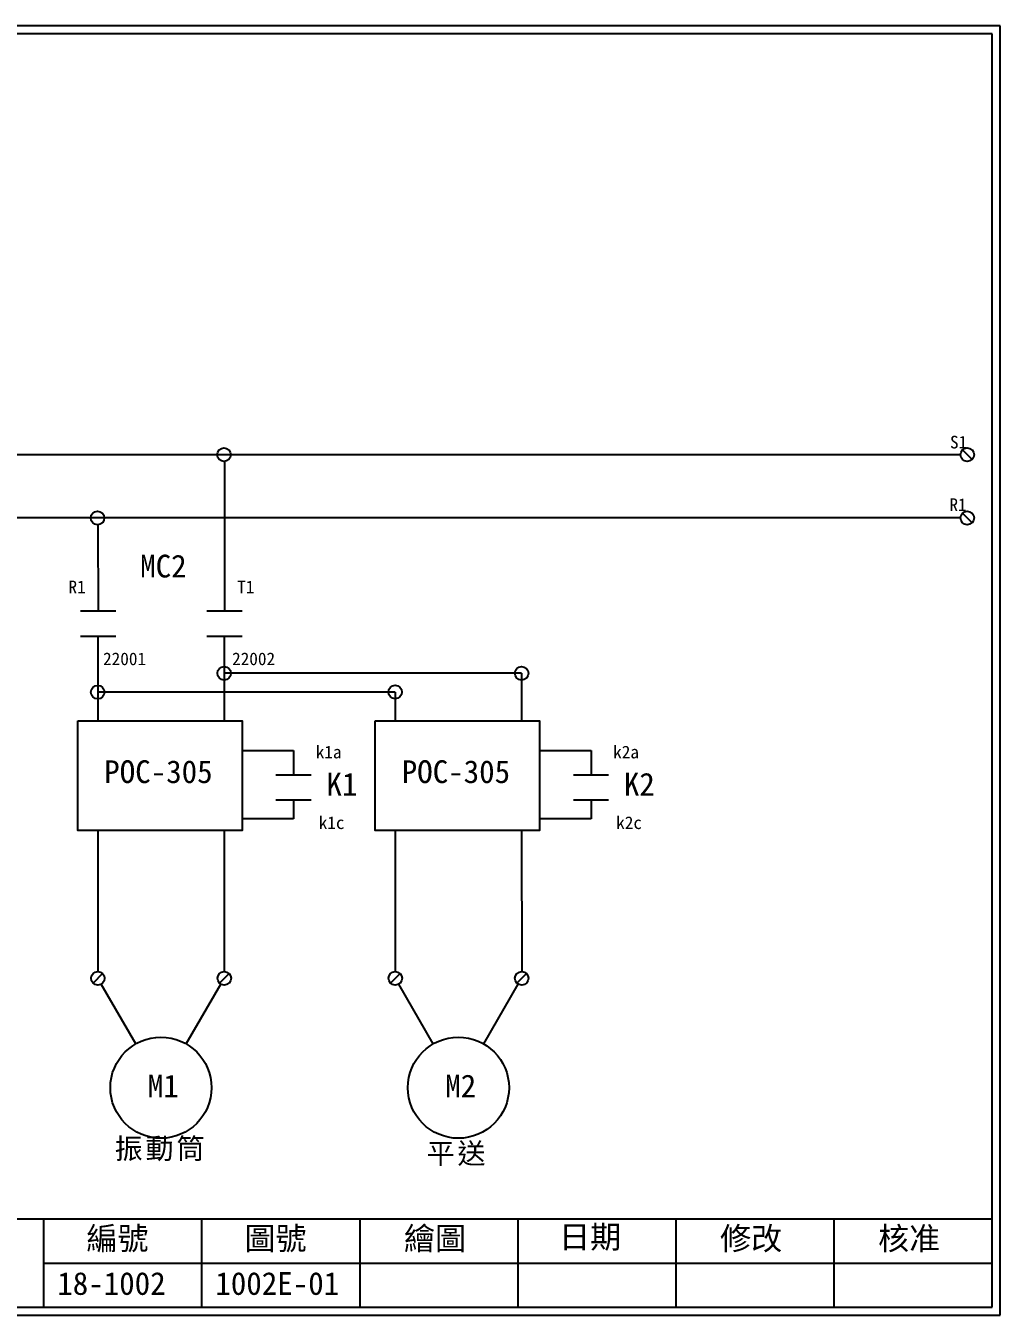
# Model space of a CAD drawing. Extents: x 10 to 297, y 3 to 207.
# Drawn here: x 142.9 to 297, y 3 to 207 of the extents above; entities that cross this region are included whole.
import ezdxf

# ---------------------------------------------------------------- set-up
doc = ezdxf.new("R2010")
doc.units = 0
doc.layers.get('0').update_dxf_attribs({"linetype": 'CONTINUOUS'})
for name, color, linetype in [('7', 7, 'CONTINUOUS'), ('圖框層', 7, 'CONTINUOUS'), ('標尺寸層', 3, 'CONTINUOUS')]:
    doc.layers.add(name, color=color, linetype=linetype)
doc.styles.add('STSL', font='kaiu.ttf')
doc.styles.add('標楷體', font='kaiu.ttf')

msp = doc.modelspace()

# ---------------------------------------------------------------- linework, layer by layer
for p, q in [((290.72, 139.12), (41.1, 139.12)), ((174.29, 138.05), (174.31, 114.4)), ((290.72, 129.12), (22.17, 129.12)), ((154.3, 128.05), (154.32, 114.4)), ((154.26, 110.43), (154.26, 104.56)), ((174.26, 110.43), (174.26, 104.56)), ((154.26, 104.56), (154.26, 97.03)), ((174.26, 104.56), (174.26, 97.03)), ((221.3, 104.56), (221.31, 97.03)), ((201.3, 101.58), (201.31, 97.03)), ((154.27, 79.65), (154.27, 57.36)), ((174.27, 79.65), (174.27, 57.36)), ((201.31, 79.65), (201.32, 57.36)), ((221.31, 79.65), (221.32, 57.36)), ((155.03, 57.05), (153.52, 55.53)), ((160.26, 45.92), (154.81, 55.36)), ((168.26, 45.92), (173.72, 55.37)), ((175.03, 57.05), (173.52, 55.53)), ((202.08, 57.05), (200.56, 55.53)), ((207.31, 45.92), (201.86, 55.36)), ((215.31, 45.92), (220.77, 55.37)), ((222.08, 57.05), (220.56, 55.53))]:
    msp.add_line(p, q)
for centre, radius in [((174.23, 139.12), 1.07), ((154.23, 129.12), 1.07), ((174.26, 104.55), 1.07), ((221.3, 104.55), 1.07), ((154.26, 101.56), 1.07), ((201.3, 101.58), 1.07), ((154.27, 56.29), 1.07), ((174.27, 56.29), 1.07), ((201.32, 56.29), 1.07), ((221.32, 56.29), 1.07), ((164.26, 38.99), 8), ((211.31, 38.99), 8)]:
    msp.add_circle(centre, radius)
at = {"layer": '7'}
for centre in [(291.79, 139.12), (291.79, 129.12)]:
    msp.add_circle(centre, 1.07, dxfattribs=at)
at = {"layer": '圖框層', "color": 7}
for p, q in [((297, 206.97), (10, 206.97)), ((297, 3), (297, 206.97)), ((295.75, 205.72), (11.25, 205.72)), ((295.75, 4.25), (295.75, 205.72)), ((11.25, 18.25), (295.75, 18.25)), ((145.75, 4.25), (145.75, 18.25)), ((170.75, 4.25), (170.75, 18.25)), ((195.75, 4.25), (195.75, 18.25)), ((220.75, 4.25), (220.75, 18.25)), ((245.75, 4.25), (245.75, 18.25)), ((270.75, 4.25), (270.75, 18.25)), ((145.75, 11.25), (295.75, 11.25)), ((11.25, 4.25), (295.75, 4.25)), ((10, 3), (297, 3))]:
    msp.add_line(p, q, dxfattribs=at)
at = {"layer": '標尺寸層', "color": 7}
for p, q in [((291.03, 139.88), (292.54, 138.36)), ((291.03, 129.88), (292.54, 128.36)), ((151.53, 114.4), (157.1, 114.4)), ((171.53, 114.4), (177.1, 114.4)), ((151.53, 110.43), (157.1, 110.43)), ((154.26, 110.43), (154.26, 104.56)), ((171.53, 110.43), (177.1, 110.43)), ((177.16, 92.32), (185.23, 92.32)), ((185.23, 92.32), (185.23, 88.48)), ((224.21, 92.32), (232.28, 92.32)), ((232.28, 92.32), (232.28, 88.48)), ((182.45, 88.48), (188.02, 88.48)), ((185.23, 88.48), (188.02, 88.48)), ((229.5, 88.48), (235.06, 88.48)), ((232.28, 88.48), (235.06, 88.48)), ((182.45, 84.51), (188.02, 84.51)), ((182.45, 84.51), (185.23, 84.51)), ((185.23, 84.51), (185.23, 81.52)), ((229.5, 84.51), (235.06, 84.51)), ((229.5, 84.51), (232.28, 84.51)), ((232.28, 84.51), (232.28, 81.52)), ((185.23, 81.52), (177.11, 81.52)), ((232.28, 81.52), (224.15, 81.52))]:
    msp.add_line(p, q, dxfattribs=at)
at = {"layer": '標尺寸層', "color": 0}
for p, q in [((221.3, 104.56), (174.26, 104.55)), ((201.3, 101.58), (154.26, 101.56))]:
    msp.add_line(p, q, dxfattribs=at)
at = {"layer": '標尺寸層', "color": 7}
for points in [[(151.11, 97.03), (177.11, 97.03), (177.11, 79.65), (151.11, 79.65)], [(198.16, 97.03), (224.15, 97.03), (224.15, 79.65), (198.16, 79.65)]]:
    msp.add_lwpolyline(points, close=True, dxfattribs=at)

# ---------------------------------------------------------------- texts
at = {"color": 0, "char_height": 3.25, "width": 24.1454, "attachment_point": 2, "style": '標楷體'}
for s, insert in [('{\\T1.1;振動筒}', (164.26, 30.99)), ('{\\T1.1;平送}', (211.16, 30.22))]:
    msp.add_mtext(s, dxfattribs=dict(at, insert=insert))
at = {"layer": '圖框層', "color": 4, "style": 'STSL'}
for s, height, p in [('S1', 2, (289.06, 140.11)), ('R1', 2, (288.97, 130.22)), ('MC2', 3.6, (160.97, 119.7)), ('R1', 2, (149.63, 117.21)), ('T1', 2, (176.32, 117.21)), ('22001', 2, (155.1, 105.83)), ('22002', 2, (175.51, 105.83)), ('k1a', 2, (188.74, 91.09)), ('k2a', 2, (235.78, 91.09)), ('POC-305', 3.6, (155.29, 87.18)), ('POC-305', 3.6, (202.34, 87.18)), ('K1', 3.6, (190.43, 85.2)), ('K2', 3.6, (237.47, 85.2)), ('k1c', 2, (189.21, 79.91)), ('k2c', 2, (236.26, 79.91)), ('M1', 3.6, (162.18, 37.47)), ('M2', 3.6, (209.22, 37.47)), ('編號', 3.6, (152.47, 13.34)), ('圖號', 3.6, (177.47, 13.34)), ('繪圖', 3.6, (202.69, 13.34)), ('日期', 3.6, (227.22, 13.59)), ('修改', 3.6, (252.69, 13.34)), ('核准', 3.6, (277.69, 13.34)), ('18-1002', 3.6, (147.86, 6.22)), ('1002E-01', 3.6, (172.86, 6.22))]:
    msp.add_text(s, height=height, dxfattribs=at).set_placement(p)

doc.saveas('drawing.dxf')
